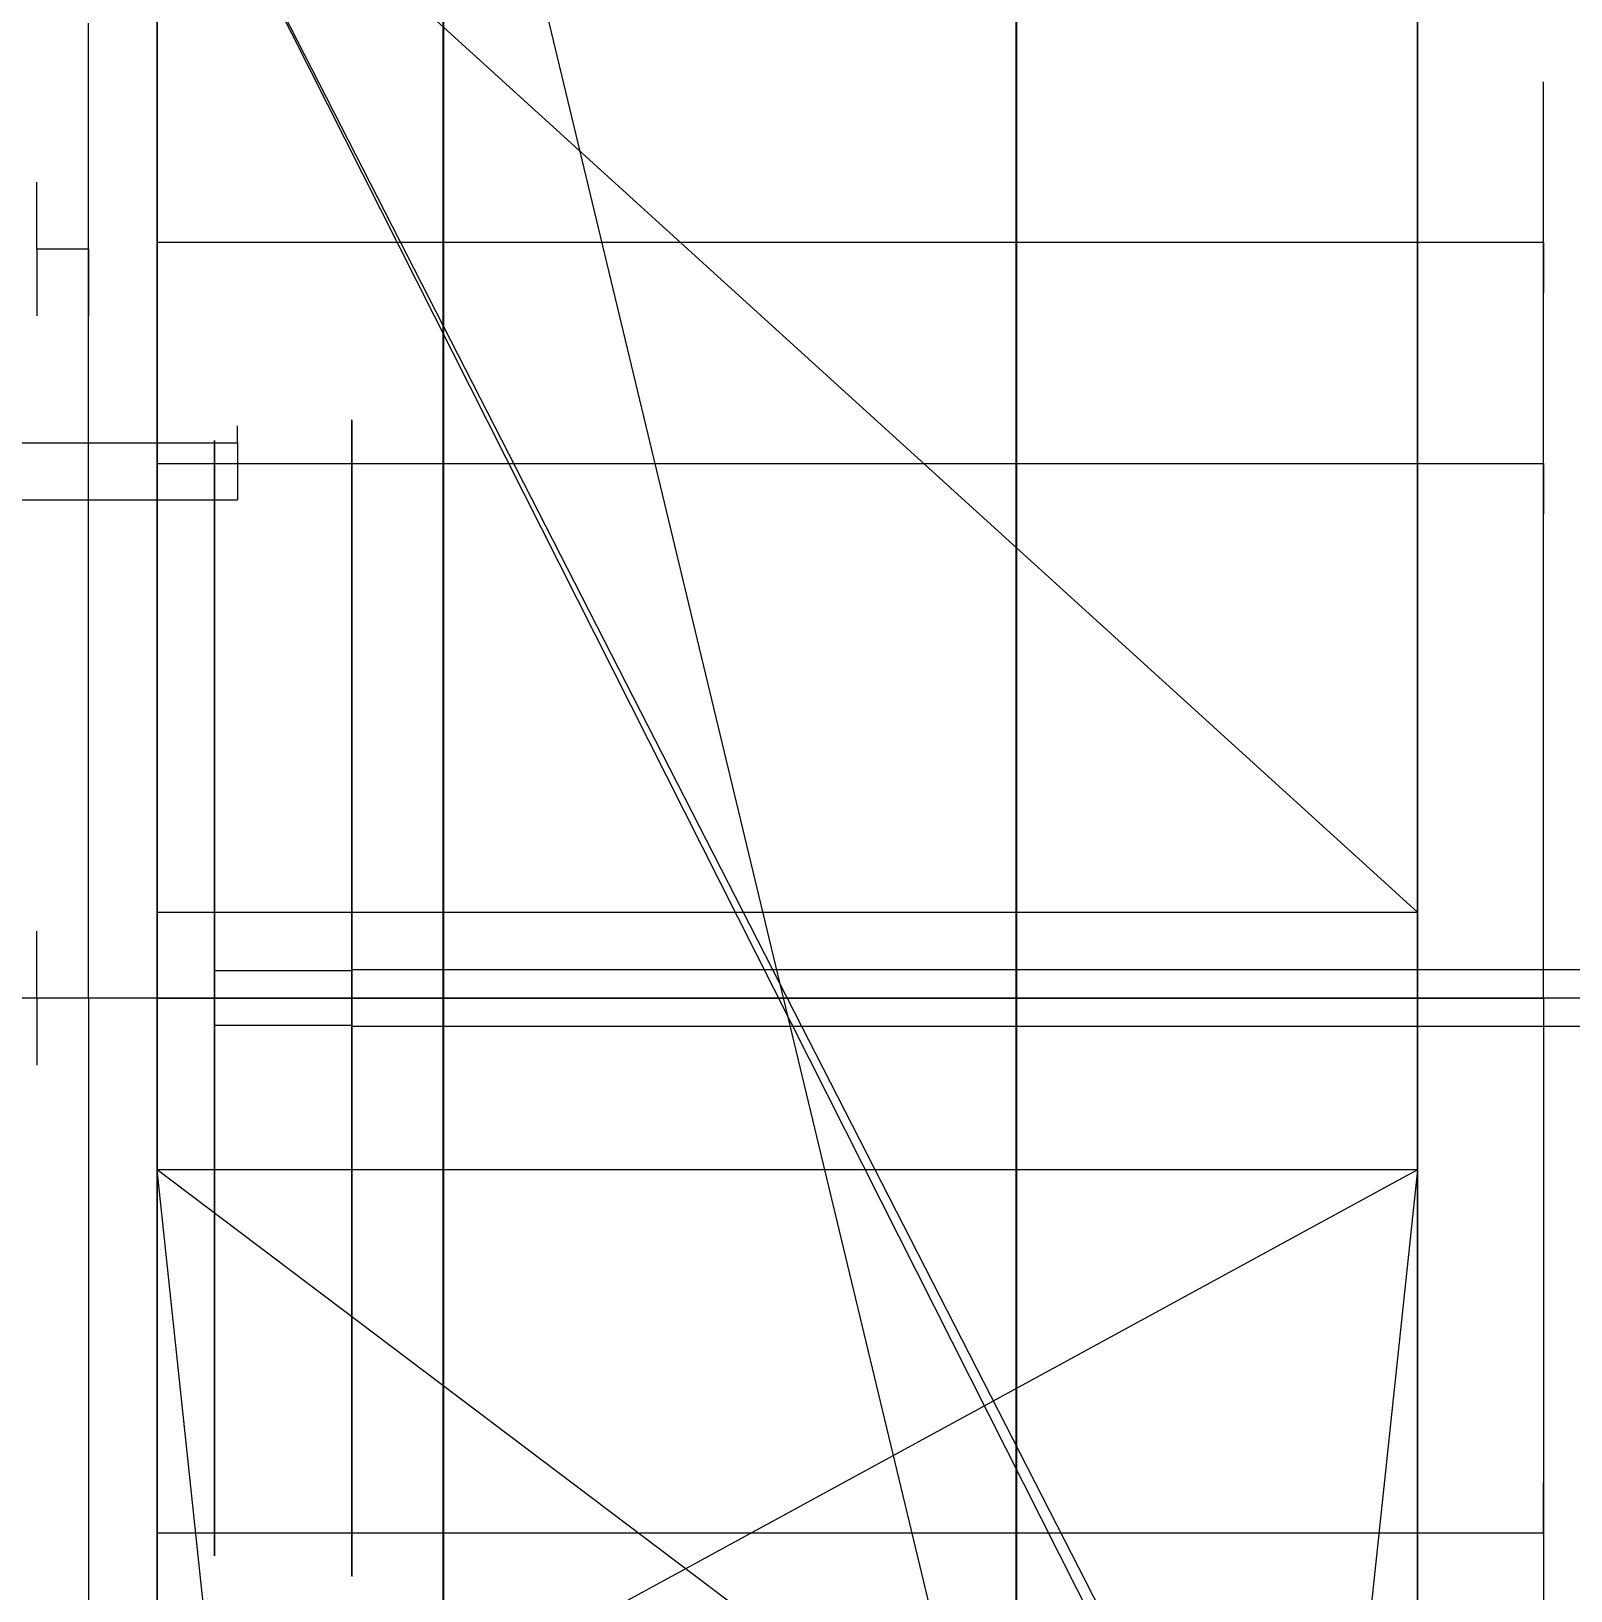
# Model space of a CAD drawing. Header units: millimetres. Extents: x -191664 to 191490, y -197311 to 10263.
# Drawn here: x 1518 to 1786.8, y -117578.5 to -117306.2 of the extents above; entities that cross this region are included whole.
import ezdxf

# ---------------------------------------------------------------- set-up
doc = ezdxf.new("R2010")
doc.units = ezdxf.units.MM
for name, color, linetype, lineweight in [('COTAS_P', 1, 'Continuous', 0), ('COTAS_R', 1, 'Continuous', 0), ('DET_briquetadora_frontal', 7, 'Continuous', 0), ('R15_COTAS_TRANSPORTE_P', 1, 'Continuous', 0)]:
    doc.layers.add(name, color=color, linetype=linetype, lineweight=lineweight)
doc.dimstyles.new('PLANTA_20', dxfattribs={"dimtxt": 50, "dimasz": 30, "dimexe": 30, "dimexo": 16, "dimgap": 20, "dimtad": 1, "dimtih": 1, "dimtoh": 1, "dimdec": 1, "dimzin": 0, "dimdsep": 46, "dimcen": 0.09, "dimadec": 0, "dimazin": 0, "dimtfac": 1, "dimtdec": 4, "dimtofl": 0, "dimtmove": 0, "dimatfit": 3, "dimfxl": 1, "dimtolj": 1, "dimtzin": 0, "dimarcsym": 0})

# ---------------------------------------------------------------- blocks, each defined once
blk = doc.blocks.new('*D84')
at = {"layer": 'COTAS_R', "color": 0, "lineweight": -2, "transparency": 16777216}
for p, q in [((506, -116532.75), (1620, -116532.75)), ((1590, -119170), (1590, -116562.75)), ((506, -119200), (1620, -119200))]:
    blk.add_line(p, q, dxfattribs=at)
at = {"layer": 'COTAS_R', "color": 0, "transparency": 16777216}
for points in [[(1585, -116562.75), (1595, -116562.75), (1590, -116532.75)], [(1585, -119170), (1595, -119170), (1590, -119200)]]:
    blk.add_solid(points, dxfattribs=at)
at = {"layer": 'Defpoints', "color": 0, "transparency": 16777216}
for p in [(490, -116532.75), (1590, -116532.75), (490, -119200)]:
    blk.add_point(p, dxfattribs=at)
blk = doc.blocks.new('*D85')
at = {"layer": 'COTAS_P', "color": 0, "lineweight": -2, "transparency": 16777216}
for p, q in [((1974, -116532.75), (1660, -116532.75)), ((1690, -119170), (1690, -116562.75)), ((1974, -119200), (1660, -119200))]:
    blk.add_line(p, q, dxfattribs=at)
at = {"layer": 'COTAS_P', "color": 0, "transparency": 16777216}
for points in [[(1685, -116562.75), (1695, -116562.75), (1690, -116532.75)], [(1685, -119170), (1695, -119170), (1690, -119200)]]:
    blk.add_solid(points, dxfattribs=at)
at = {"layer": 'Defpoints', "color": 0, "transparency": 16777216}
for p in [(1690, -116532.75), (1990, -116532.75), (1990, -119200)]:
    blk.add_point(p, dxfattribs=at)
blk = doc.blocks.new('*D133')
at = {"layer": 'Defpoints', "color": 0, "transparency": 16777216}
for p in [(439.69, -194147.98), (217.89, -194406.09), (-500, -194490), (-500, -194490), (500, -194490)]:
    blk.add_point(p, dxfattribs=at)
at = {"layer": 'R15_COTAS_TRANSPORTE_P', "color": 0, "lineweight": -2, "transparency": 16777216}
blk.add_arc((-500, -194490), 722.77, 2.37834, 17.62166, dxfattribs=at)
at = {"layer": 'R15_COTAS_TRANSPORTE_P', "color": 0, "transparency": 16777216}
for points in [[(184.12, -194272.81), (193.59, -194269.58), (179.18, -194242.8)], [(227.15, -194459.9), (217.15, -194460.11), (222.77, -194490)]]:
    blk.add_solid(points, dxfattribs=at)

msp = doc.modelspace()

# ---------------------------------------------------------------- linework, layer by layer
at = {"layer": 'DET_briquetadora_frontal', "color": 9, "true_color": 0xb9c3c2}
for p, q in [((1540, -117460), (1540, -117020)), ((1540, -117880), (1540, -117020)), ((1540, -117020), (1746.55, -117880)), ((1760, -117460), (1760, -117020)), ((1760, -117880), (1760, -117020)), ((1540, -117260), (1540, -117690)), ((1540, -117260), (1760, -117460)), ((1540, -117260), (1540, -117460)), ((1540, -117260), (1540, -117505)), ((1540, -117696), (1540, -117260)), ((1540, -117260), (1760, -117690)), ((1540, -117260), (1760, -117696)), ((1760, -117260), (1760, -117690)), ((1760, -117460), (1760, -117260)), ((1760, -117260), (1760, -117696)), ((1760, -117260), (1760, -117505)), ((1528, -117317.05), (1528, -117304.75)), ((1540, -117317.05), (1540, -117304.75)), ((1528, -117315.67), (1528, -117314.5)), ((1528, -117319.16), (1528, -117315.67)), ((1540, -117315.67), (1540, -117314.5)), ((1540, -117319.16), (1540, -117315.67)), ((1760, -117316.17), (1760, -117315)), ((1782, -117316.17), (1782, -117315)), ((1528, -117318.82), (1528, -117316.31)), ((1528, -117330.77), (1528, -117317.05)), ((1540, -117330.77), (1540, -117317.05)), ((1760, -117319.65), (1760, -117316.17)), ((1782, -117319.65), (1782, -117316.17)), ((1528, -117323.78), (1528, -117318.82)), ((1528, -117324.93), (1528, -117319.16)), ((1540, -117324.93), (1540, -117319.16)), ((1760, -117325.4), (1760, -117319.65)), ((1782, -117325.4), (1782, -117319.65)), ((1528, -117331.13), (1528, -117323.78)), ((1528, -117332.88), (1528, -117324.93)), ((1540, -117332.88), (1540, -117324.93)), ((1760, -117333.33), (1760, -117325.4)), ((1782, -117333.33), (1782, -117325.4)), ((1528, -117345.8), (1528, -117330.77)), ((1528, -117340.75), (1528, -117331.13)), ((1540, -117345.8), (1540, -117330.77)), ((1519, -117334.8), (1519, -117332.49)), ((1519, -117338.98), (1519, -117334.8)), ((1528, -117334.8), (1528, -117332.49)), ((1528, -117342.91), (1528, -117332.88)), ((1528, -117338.98), (1528, -117334.8)), ((1540, -117342.91), (1540, -117332.88)), ((1540, -117335.96), (1540, -117334.23)), ((1760, -117343.32), (1760, -117333.33)), ((1782, -117343.32), (1782, -117333.33)), ((1782, -117335.96), (1782, -117334.23)), ((1540, -117339.1), (1540, -117335.96)), ((1782, -117339.1), (1782, -117335.96)), ((1519, -117344.19), (1519, -117338.98)), ((1528, -117344.19), (1528, -117338.98)), ((1540, -117343), (1540, -117339.1)), ((1782, -117343), (1782, -117339.1)), ((1528, -117352.49), (1528, -117340.75)), ((1528, -117354.86), (1528, -117342.91)), ((1540, -117354.86), (1540, -117342.91)), ((1540, -117343), (1782, -117343)), ((1540, -117343), (1540, -117346.9)), ((1782, -117343), (1782, -117346.9)), ((1528, -117344.19), (1519, -117344.19)), ((1519, -117344.19), (1519, -117349.39)), ((1528, -117344.19), (1528, -117349.39)), ((1528, -117362.01), (1528, -117345.8)), ((1540, -117362.01), (1540, -117345.8)), ((1760, -117355.24), (1760, -117343.32)), ((1782, -117355.24), (1782, -117343.32)), ((1540, -117346.9), (1540, -117350.04)), ((1782, -117346.9), (1782, -117350.04)), ((1519, -117349.39), (1519, -117353.57)), ((1528, -117349.39), (1528, -117353.57)), ((1540, -117350.04), (1540, -117351.77)), ((1782, -117350.04), (1782, -117351.77)), ((1519, -117353.57), (1519, -117355.88)), ((1528, -117366.16), (1528, -117352.49)), ((1528, -117353.57), (1528, -117355.88)), ((1528, -117368.57), (1528, -117354.86)), ((1540, -117368.57), (1540, -117354.86)), ((1760, -117368.9), (1760, -117355.24)), ((1782, -117368.9), (1782, -117355.24)), ((1528, -117379.23), (1528, -117362.01)), ((1540, -117379.23), (1540, -117362.01)), ((1528, -117381.54), (1528, -117366.16)), ((1528, -117383.83), (1528, -117368.57)), ((1540, -117383.83), (1540, -117368.57)), ((1760, -117384.11), (1760, -117368.9)), ((1782, -117384.11), (1782, -117368.9)), ((1540, -117374.63), (1540, -117372.89)), ((1782, -117374.63), (1782, -117372.89)), ((1540, -117376.89), (1540, -117373.44)), ((1540, -117377.76), (1540, -117374.63)), ((1554, -117375.56), (1554, -117375.06)), ((1554, -117376.56), (1554, -117375.56)), ((1574, -117375.94), (1574, -117374)), ((1574, -117375.09), (1574, -117374.12)), ((1574, -117374.12), (1574, -117377.03)), ((1574, -117376.92), (1574, -117375)), ((1574, -117379.9), (1574, -117375.09)), ((1782, -117376.89), (1782, -117373.44)), ((1782, -117377.76), (1782, -117374.63)), ((1374, -117378.05), (1554, -117378.05)), ((1540, -117383.69), (1540, -117376.89)), ((1540, -117381.66), (1540, -117377.76)), ((1550, -117378.56), (1550, -117377.62)), ((1550, -117377.62), (1550, -117380.42)), ((1554, -117378.05), (1554, -117376.56)), ((1554, -117378.05), (1554, -117388)), ((1574, -117381.69), (1574, -117375.94)), ((1574, -117382.61), (1574, -117376.92)), ((1574, -117377.03), (1574, -117383.7)), ((1574, -117378.56), (1574, -117377.62)), ((1574, -117377.62), (1574, -117380.42)), ((1782, -117383.69), (1782, -117376.89)), ((1782, -117381.66), (1782, -117377.76)), ((1528, -117397.32), (1528, -117379.23)), ((1540, -117397.32), (1540, -117379.23)), ((1550, -117383.2), (1550, -117378.56)), ((1550, -117380.42), (1550, -117386.86)), ((1574, -117383.2), (1574, -117378.56)), ((1574, -117388.37), (1574, -117379.9)), ((1574, -117380.42), (1574, -117386.86)), ((1528, -117398.4), (1528, -117381.54)), ((1528, -117400.41), (1528, -117383.83)), ((1540, -117381.66), (1782, -117381.66)), ((1540, -117381.66), (1540, -117385.57)), ((1540, -117393.6), (1540, -117383.69)), ((1540, -117400.41), (1540, -117383.83)), ((1550, -117391.37), (1550, -117383.2)), ((1574, -117391.02), (1574, -117381.69)), ((1574, -117391.85), (1574, -117382.61)), ((1574, -117391.37), (1574, -117383.2)), ((1574, -117383.7), (1574, -117393.88)), ((1782, -117381.66), (1782, -117385.57)), ((1782, -117393.6), (1782, -117383.69)), ((1540, -117385.57), (1540, -117388.7)), ((1760, -117400.64), (1760, -117384.11)), ((1782, -117400.64), (1782, -117384.11)), ((1782, -117385.57), (1782, -117388.7)), ((1374, -117388), (1554, -117388)), ((1540, -117388.7), (1540, -117390.44)), ((1550, -117386.86), (1550, -117396.69)), ((1574, -117386.86), (1574, -117396.69)), ((1574, -117400.16), (1574, -117388.37)), ((1782, -117388.7), (1782, -117390.44)), ((1550, -117402.76), (1550, -117391.37)), ((1574, -117403.58), (1574, -117391.02)), ((1574, -117402.76), (1574, -117391.37)), ((1574, -117404.29), (1574, -117391.85)), ((1540, -117406.28), (1540, -117393.6)), ((1574, -117393.88), (1574, -117407.17)), ((1782, -117406.28), (1782, -117393.6)), ((1528, -117416.12), (1528, -117397.32)), ((1540, -117416.12), (1540, -117397.32)), ((1550, -117396.69), (1550, -117409.52)), ((1574, -117396.69), (1574, -117409.52)), ((1528, -117416.47), (1528, -117398.4)), ((1574, -117414.83), (1574, -117400.16)), ((1528, -117418.09), (1528, -117400.41)), ((1540, -117418.09), (1540, -117400.41)), ((1550, -117416.92), (1550, -117402.76)), ((1574, -117416.92), (1574, -117402.76)), ((1760, -117418.26), (1760, -117400.64)), ((1782, -117418.26), (1782, -117400.64)), ((1574, -117418.89), (1574, -117403.58)), ((1574, -117419.44), (1574, -117404.29)), ((1540, -117421.3), (1540, -117406.28)), ((1574, -117407.17), (1574, -117423.08)), ((1782, -117421.3), (1782, -117406.28)), ((1550, -117409.52), (1550, -117424.87)), ((1574, -117409.52), (1574, -117424.87)), ((1528, -117435.45), (1528, -117416.12)), ((1528, -117435.46), (1528, -117416.47)), ((1540, -117435.45), (1540, -117416.12)), ((1574, -117431.82), (1574, -117414.83)), ((1528, -117436.59), (1528, -117418.09)), ((1540, -117436.59), (1540, -117418.09)), ((1550, -117433.31), (1550, -117416.92)), ((1574, -117433.31), (1574, -117416.92)), ((1574, -117436.35), (1574, -117418.89)), ((1760, -117436.71), (1760, -117418.26)), ((1782, -117436.71), (1782, -117418.26)), ((1540, -117438.15), (1540, -117421.3)), ((1574, -117436.73), (1574, -117419.44)), ((1782, -117438.15), (1782, -117421.3)), ((1574, -117423.08), (1574, -117440.97)), ((1550, -117424.87), (1550, -117442.15)), ((1574, -117424.87), (1574, -117442.15)), ((1574, -117450.46), (1574, -117431.82)), ((1528, -117455.13), (1528, -117435.45)), ((1528, -117455.07), (1528, -117435.46)), ((1540, -117455.13), (1540, -117435.45)), ((1550, -117451.31), (1550, -117433.31)), ((1574, -117451.31), (1574, -117433.31)), ((1528, -117455.65), (1528, -117436.59)), ((1540, -117455.65), (1540, -117436.59)), ((1540, -117456.26), (1540, -117438.15)), ((1574, -117455.3), (1574, -117436.35)), ((1574, -117455.49), (1574, -117436.73)), ((1760, -117455.71), (1760, -117436.71)), ((1782, -117455.71), (1782, -117436.71)), ((1782, -117456.26), (1782, -117438.15)), ((1574, -117440.97), (1574, -117460.18)), ((1550, -117442.15), (1550, -117460.69)), ((1574, -117442.15), (1574, -117460.69)), ((1550, -117470.22), (1550, -117451.31)), ((1574, -117470.04), (1574, -117450.46)), ((1574, -117470.22), (1574, -117451.31)), ((1528, -117475), (1528, -117455.07)), ((1528, -117475), (1528, -117455.13)), ((1528, -117475), (1528, -117455.65)), ((1540, -117475), (1540, -117455.13)), ((1540, -117475), (1540, -117455.65)), ((1540, -117475), (1540, -117456.26)), ((1574, -117475), (1574, -117455.3)), ((1574, -117475), (1574, -117455.49)), ((1760, -117475), (1760, -117455.71)), ((1782, -117475), (1782, -117455.71)), ((1782, -117475), (1782, -117456.26)), ((1540, -117460), (1760, -117460)), ((1540, -117460), (1540, -117505)), ((1540, -117880), (1540, -117460)), ((1540, -117696), (1540, -117460)), ((1574, -117460.18), (1574, -117479.96)), ((1760, -117460), (1760, -117505)), ((1760, -117880), (1760, -117460)), ((1760, -117696), (1760, -117460)), ((1550, -117460.69), (1550, -117479.78)), ((1574, -117460.69), (1574, -117479.78)), ((1519, -117465.62), (1519, -117463.3)), ((1519, -117469.79), (1519, -117465.62)), ((1528, -117465.62), (1528, -117463.3)), ((1528, -117469.79), (1528, -117465.62)), ((1540, -117467.96), (1540, -117466.23)), ((1540, -117471.1), (1540, -117467.96)), ((1782, -117467.96), (1782, -117466.23)), ((1782, -117471.1), (1782, -117467.96)), ((1519, -117475), (1519, -117469.79)), ((1528, -117475), (1528, -117469.79)), ((1574, -117470.22), (1550, -117470.22)), ((1550, -117489.31), (1550, -117470.22)), ((1810, -117470.04), (1574, -117470.04)), ((1574, -117489.82), (1574, -117470.04)), ((1574, -117489.31), (1574, -117470.22)), ((1540, -117475), (1540, -117471.1)), ((1782, -117475), (1782, -117471.1)), ((1574, -117475), (1374, -117475)), ((1528, -117475), (1517, -117475)), ((1528, -117475), (1519, -117475)), ((1519, -117475), (1519, -117480.21)), ((1540, -117475), (1528, -117475)), ((1528, -117475), (1528, -117494.35)), ((1528, -117475), (1528, -117480.21)), ((1528, -117475), (1528, -117494.87)), ((1528, -117475), (1528, -117494.93)), ((1540, -117475), (1782, -117475)), ((1540, -117475), (1540, -117478.9)), ((1540, -117475), (1540, -117493.74)), ((1540, -117475), (1540, -117494.35)), ((1540, -117475), (1540, -117494.87)), ((1810, -117475), (1574, -117475)), ((1574, -117475), (1574, -117494.7)), ((1574, -117475), (1574, -117494.51)), ((1782, -117475), (1760, -117475)), ((1760, -117475), (1760, -117494.29)), ((1782, -117475), (1782, -117478.9)), ((1782, -117475), (1782, -117493.74)), ((1782, -117475), (1782, -117494.29)), ((1540, -117478.9), (1540, -117482.04)), ((1782, -117478.9), (1782, -117482.04)), ((1519, -117480.21), (1519, -117484.38)), ((1528, -117480.21), (1528, -117484.38)), ((1574, -117479.78), (1550, -117479.78)), ((1550, -117479.78), (1550, -117498.69)), ((1574, -117479.78), (1574, -117498.69)), ((1810, -117479.96), (1574, -117479.96)), ((1574, -117479.96), (1574, -117499.54)), ((1519, -117484.38), (1519, -117486.7)), ((1528, -117484.38), (1528, -117486.7)), ((1540, -117482.04), (1540, -117483.77)), ((1782, -117482.04), (1782, -117483.77)), ((1550, -117507.85), (1550, -117489.31)), ((1574, -117507.85), (1574, -117489.31)), ((1574, -117509.03), (1574, -117489.82)), ((1528, -117494.35), (1528, -117513.41)), ((1528, -117494.87), (1528, -117514.55)), ((1528, -117494.93), (1528, -117514.54)), ((1540, -117493.74), (1540, -117511.85)), ((1540, -117494.35), (1540, -117513.41)), ((1540, -117494.87), (1540, -117514.55)), ((1574, -117494.51), (1574, -117513.27)), ((1574, -117494.7), (1574, -117513.65)), ((1760, -117494.29), (1760, -117513.29)), ((1782, -117493.74), (1782, -117511.85)), ((1782, -117494.29), (1782, -117513.29)), ((1550, -117498.69), (1550, -117516.69)), ((1574, -117498.69), (1574, -117516.69)), ((1574, -117499.54), (1574, -117518.18)), ((1540, -117505), (1540, -117671)), ((1552, -117618.33), (1540, -117505)), ((1760, -117505), (1540, -117505)), ((1760, -117671), (1540, -117505)), ((1540, -117880), (1540, -117505)), ((1540, -117505), (1540, -117696)), ((1760, -117505), (1552, -117618.33)), ((1760, -117505), (1748, -117618.33)), ((1760, -117671), (1760, -117505)), ((1760, -117880), (1760, -117505)), ((1760, -117505), (1760, -117696)), ((1550, -117525.13), (1550, -117507.85)), ((1574, -117525.13), (1574, -117507.85)), ((1574, -117526.92), (1574, -117509.03)), ((1540, -117511.85), (1540, -117528.7)), ((1782, -117511.85), (1782, -117528.7)), ((1528, -117513.41), (1528, -117531.91)), ((1528, -117514.54), (1528, -117533.53)), ((1528, -117514.55), (1528, -117533.88)), ((1540, -117513.41), (1540, -117531.91)), ((1540, -117514.55), (1540, -117533.88)), ((1574, -117513.27), (1574, -117530.56)), ((1574, -117513.65), (1574, -117531.11)), ((1760, -117513.29), (1760, -117531.74)), ((1782, -117513.29), (1782, -117531.74)), ((1550, -117516.69), (1550, -117533.08)), ((1574, -117516.69), (1574, -117533.08)), ((1574, -117518.18), (1574, -117535.17)), ((1550, -117540.48), (1550, -117525.13)), ((1574, -117540.48), (1574, -117525.13)), ((1574, -117542.83), (1574, -117526.92)), ((1540, -117528.7), (1540, -117543.72)), ((1574, -117530.56), (1574, -117545.71)), ((1782, -117528.7), (1782, -117543.72)), ((1528, -117531.91), (1528, -117549.59)), ((1528, -117533.53), (1528, -117551.6)), ((1540, -117531.91), (1540, -117549.59)), ((1550, -117533.08), (1550, -117547.24)), ((1574, -117531.11), (1574, -117546.42)), ((1574, -117533.08), (1574, -117547.24)), ((1760, -117531.74), (1760, -117549.36)), ((1782, -117531.74), (1782, -117549.36)), ((1528, -117533.88), (1528, -117552.68)), ((1540, -117533.88), (1540, -117552.68)), ((1574, -117535.17), (1574, -117549.84)), ((1550, -117553.31), (1550, -117540.48)), ((1574, -117553.31), (1574, -117540.48)), ((1540, -117543.72), (1540, -117556.4)), ((1574, -117556.12), (1574, -117542.83)), ((1782, -117543.72), (1782, -117556.4)), ((1550, -117547.24), (1550, -117558.63)), ((1574, -117545.71), (1574, -117558.15)), ((1574, -117546.42), (1574, -117558.98)), ((1574, -117547.24), (1574, -117558.63)), ((1528, -117549.59), (1528, -117566.17)), ((1540, -117549.59), (1540, -117566.17)), ((1574, -117549.84), (1574, -117561.63)), ((1760, -117549.36), (1760, -117565.89)), ((1782, -117549.36), (1782, -117565.89)), ((1528, -117551.6), (1528, -117568.46)), ((1528, -117552.68), (1528, -117570.77)), ((1540, -117552.68), (1540, -117570.77)), ((1550, -117563.14), (1550, -117553.31)), ((1574, -117563.14), (1574, -117553.31)), ((1540, -117556.4), (1540, -117566.31)), ((1574, -117566.3), (1574, -117556.12)), ((1574, -117558.15), (1574, -117567.39)), ((1782, -117556.4), (1782, -117566.31)), ((1540, -117561.3), (1540, -117559.56)), ((1550, -117558.63), (1550, -117566.8)), ((1574, -117558.63), (1574, -117566.8)), ((1574, -117558.98), (1574, -117568.31)), ((1782, -117561.3), (1782, -117559.56)), ((1540, -117564.43), (1540, -117561.3)), ((1550, -117569.58), (1550, -117563.14)), ((1574, -117561.63), (1574, -117570.1)), ((1574, -117569.58), (1574, -117563.14)), ((1782, -117564.43), (1782, -117561.3)), ((1528, -117566.17), (1528, -117581.43)), ((1540, -117568.34), (1540, -117564.43)), ((1540, -117566.17), (1540, -117581.43)), ((1540, -117566.31), (1540, -117573.11)), ((1574, -117572.97), (1574, -117566.3)), ((1760, -117565.89), (1760, -117581.1)), ((1782, -117568.34), (1782, -117564.43)), ((1782, -117565.89), (1782, -117581.1)), ((1782, -117566.31), (1782, -117573.11)), ((1528, -117568.46), (1528, -117583.84)), ((1540, -117568.34), (1782, -117568.34)), ((1540, -117568.34), (1540, -117572.24)), ((1550, -117566.8), (1550, -117571.44)), ((1574, -117566.8), (1574, -117571.44)), ((1574, -117567.39), (1574, -117573.08)), ((1574, -117568.31), (1574, -117574.06)), ((1782, -117568.34), (1782, -117572.24)), ((1528, -117570.77), (1528, -117587.99)), ((1540, -117570.77), (1540, -117587.99)), ((1550, -117572.38), (1550, -117569.58)), ((1550, -117571.44), (1550, -117572.38)), ((1574, -117572.38), (1574, -117569.58)), ((1574, -117570.1), (1574, -117574.91)), ((1574, -117571.44), (1574, -117572.38)), ((1540, -117572.24), (1540, -117575.37)), ((1540, -117573.11), (1540, -117576.56)), ((1574, -117575.88), (1574, -117572.97)), ((1574, -117573.08), (1574, -117575)), ((1574, -117574.06), (1574, -117576)), ((1782, -117572.24), (1782, -117575.37)), ((1782, -117573.11), (1782, -117576.56)), ((1540, -117575.37), (1540, -117577.11)), ((1574, -117574.91), (1574, -117575.88)), ((1782, -117575.37), (1782, -117577.11))]:
    msp.add_line(p, q, dxfattribs=at)

# ---------------------------------------------------------------- dimensions: what is measured, and where the dimension line sits
at = {"layer": 'COTAS_P'}
dim = msp.add_aligned_dim(p1=(1990, -119200), p2=(1990, -116532.75), distance=300, text='<> P', dimstyle='PLANTA_20', dxfattribs=at)
dim.commit()
dim.dimension.update_dxf_attribs({"geometry": '*D85', "text_midpoint": (1690, -117866.375)})
at = {"layer": 'COTAS_R'}
dim = msp.add_aligned_dim(p1=(490, -119200), p2=(490, -116532.75), distance=-1100, text='<> R', dimstyle='PLANTA_20', dxfattribs=at)
dim.commit()
dim.dimension.update_dxf_attribs({"geometry": '*D84', "text_midpoint": (1590, -117866.375)})
at = {"layer": 'R15_COTAS_TRANSPORTE_P'}
dim = msp.add_angular_dim_2l(base=(217.89, -194406.09), line1=((-500, -194490), (500, -194490)), line2=((-500, -194490), (439.69, -194147.98)), dimstyle='PLANTA_20', dxfattribs=at)
dim.commit()
dim.dimension.update_dxf_attribs({"geometry": '*D133', "text_midpoint": (191490.46, -33543.69)})

doc.saveas('drawing.dxf')
